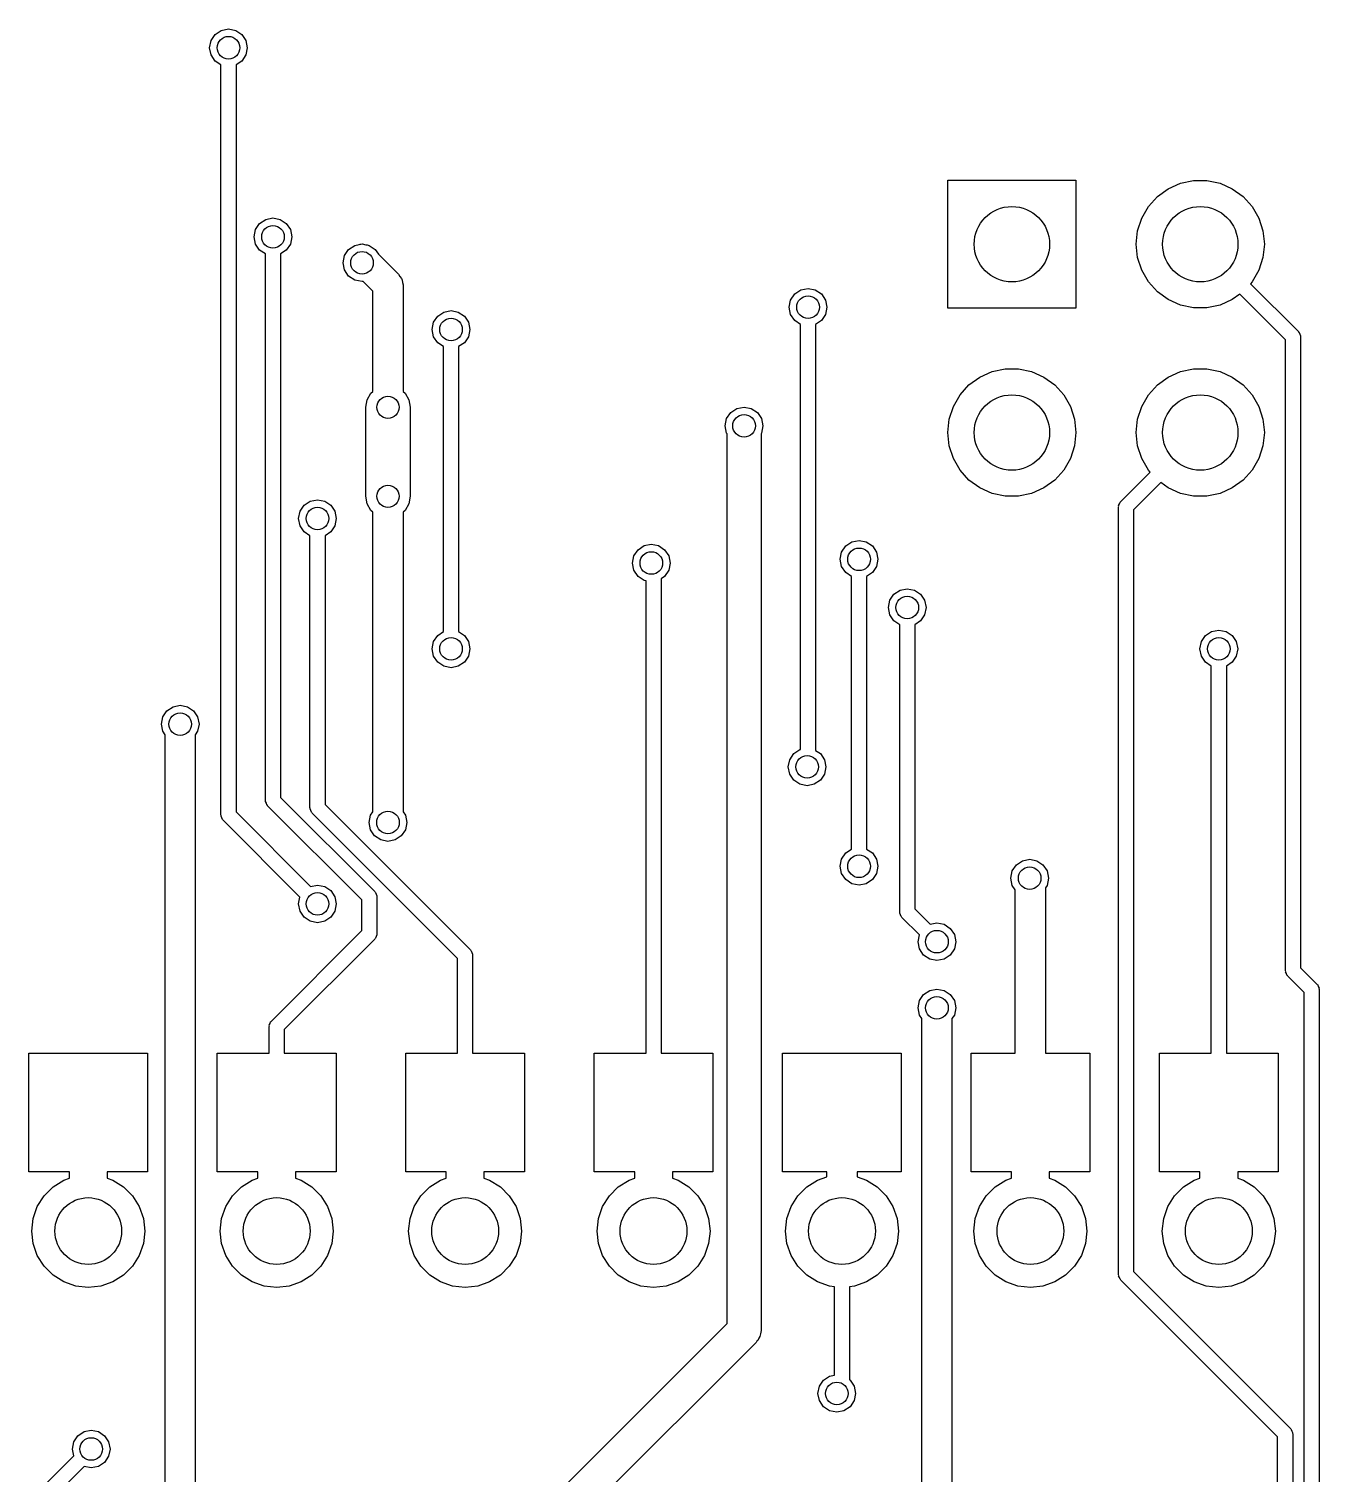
# Model space of a CAD drawing. Extents: x 2.5 to 5.95, y -8.24 to -6.27.
# Drawn here: x 4.601 to 5.286, y -7.033 to -6.266 of the extents above; entities that cross this region are included whole.
import ezdxf

# ---------------------------------------------------------------- set-up
doc = ezdxf.new("R2010")
doc.units = 0
doc.header["$MEASUREMENT"] = 0
doc.layers.add('BLACK', color=7, linetype='CONTINUOUS')

msp = doc.modelspace()

# ---------------------------------------------------------------- linework, layer by layer
at = {"layer": 'BLACK', "linetype": 'CONTINUOUS'}
for p, q in [((4.69741, -6.2762), (4.69817, -6.27238)), ((4.69817, -6.27238), (4.70034, -6.26913)), ((4.70034, -6.26913), (4.70358, -6.26697)), ((4.70358, -6.26697), (4.70741, -6.2662)), ((4.70741, -6.2662), (4.71124, -6.26697)), ((4.71124, -6.26697), (4.71448, -6.26913)), ((4.71448, -6.26913), (4.71665, -6.27238)), ((4.71665, -6.27238), (4.71741, -6.2762)), ((4.69817, -6.28003), (4.69741, -6.2762)), ((4.70034, -6.28328), (4.69817, -6.28003)), ((4.71665, -6.28003), (4.71448, -6.28328)), ((4.71741, -6.2762), (4.71665, -6.28003)), ((4.70341, -6.28533), (4.70034, -6.28328)), ((4.70341, -6.6836), (4.70341, -6.28533)), ((4.71448, -6.28328), (4.71141, -6.28533)), ((4.71141, -6.28533), (4.71141, -6.68195)), ((5.08916, -6.41454), (5.08916, -6.34654)), ((5.08916, -6.34654), (5.15716, -6.34654)), ((5.15716, -6.34654), (5.15716, -6.41454)), ((5.20616, -6.35109), (5.21265, -6.3482)), ((5.21265, -6.3482), (5.2196, -6.34672)), ((5.2196, -6.34672), (5.22671, -6.34672)), ((5.22671, -6.34672), (5.23366, -6.3482)), ((5.23366, -6.3482), (5.24016, -6.35109)), ((5.19565, -6.36055), (5.20041, -6.35527)), ((5.20041, -6.35527), (5.20616, -6.35109)), ((5.24016, -6.35109), (5.24591, -6.35527)), ((5.24591, -6.35527), (5.25066, -6.36055)), ((5.1921, -6.36671), (5.19565, -6.36055)), ((5.25066, -6.36055), (5.25422, -6.36671)), ((4.72103, -6.3766), (4.72179, -6.37277)), ((4.72179, -6.37277), (4.72396, -6.36953)), ((4.72396, -6.36953), (4.7272, -6.36736)), ((4.7272, -6.36736), (4.73103, -6.3666)), ((4.73103, -6.3666), (4.73486, -6.36736)), ((4.73486, -6.36736), (4.7381, -6.36953)), ((4.7381, -6.36953), (4.74027, -6.37277)), ((4.74027, -6.37277), (4.74103, -6.3766)), ((5.1899, -6.37347), (5.1921, -6.36671)), ((5.25422, -6.36671), (5.25641, -6.37347)), ((4.72179, -6.38043), (4.72103, -6.3766)), ((4.72396, -6.38367), (4.72179, -6.38043)), ((4.74027, -6.38043), (4.7381, -6.38367)), ((4.74103, -6.3766), (4.74027, -6.38043)), ((4.77674, -6.38068), (4.77738, -6.38046)), ((4.77738, -6.38046), (4.77769, -6.38049)), ((4.77769, -6.38049), (4.77828, -6.38038)), ((4.77828, -6.38038), (4.78039, -6.3808)), ((5.18916, -6.38054), (5.1899, -6.37347)), ((5.1899, -6.3876), (5.18916, -6.38054)), ((5.25641, -6.37347), (5.25716, -6.38054)), ((5.25716, -6.38054), (5.25641, -6.3876)), ((4.72703, -6.38572), (4.72396, -6.38367)), ((4.72703, -6.67592), (4.72703, -6.38572)), ((4.7381, -6.38367), (4.73503, -6.38572)), ((4.73503, -6.38572), (4.73503, -6.67427)), ((4.76828, -6.39038), (4.76904, -6.38655)), ((4.76904, -6.38655), (4.7712, -6.38331)), ((4.7712, -6.38331), (4.77445, -6.38114)), ((4.77445, -6.38114), (4.77674, -6.38068)), ((4.78039, -6.3808), (4.78092, -6.38086)), ((4.78092, -6.38086), (4.78102, -6.38092)), ((4.78102, -6.38092), (4.7821, -6.38114)), ((4.7821, -6.38114), (4.78535, -6.38331)), ((4.78535, -6.38331), (4.78708, -6.3859)), ((4.78708, -6.3859), (4.79771, -6.39653)), ((5.1921, -6.39436), (5.1899, -6.3876)), ((5.25641, -6.3876), (5.25422, -6.39436)), ((4.76904, -6.3942), (4.76828, -6.39038)), ((4.7712, -6.39745), (4.76904, -6.3942)), ((5.19565, -6.40052), (5.1921, -6.39436)), ((5.25422, -6.39436), (5.25066, -6.40052)), ((4.77445, -6.39962), (4.7712, -6.39745)), ((4.77828, -6.40038), (4.77445, -6.39962)), ((4.77882, -6.40027), (4.77828, -6.40038)), ((4.78406, -6.4055), (4.77882, -6.40027)), ((4.79771, -6.39653), (4.79843, -6.39767)), ((4.79843, -6.39767), (4.79926, -6.39872)), ((4.79926, -6.39872), (4.79936, -6.39916)), ((4.79936, -6.39916), (4.79961, -6.39955)), ((4.79961, -6.39955), (4.79976, -6.40088)), ((4.79976, -6.40088), (4.80006, -6.40219)), ((4.80006, -6.40219), (4.80006, -6.45868)), ((5.20041, -6.4058), (5.19565, -6.40052)), ((5.25066, -6.40052), (5.24978, -6.4015)), ((5.24978, -6.4015), (5.2752, -6.42692)), ((4.78406, -6.45868), (4.78406, -6.4055)), ((5.00499, -6.414), (5.00575, -6.41017)), ((5.00575, -6.41017), (5.00792, -6.40693)), ((5.00792, -6.40693), (5.01116, -6.40476)), ((5.01116, -6.40476), (5.01499, -6.404)), ((5.01499, -6.404), (5.01882, -6.40476)), ((5.01882, -6.40476), (5.02206, -6.40693)), ((5.02206, -6.40693), (5.02423, -6.41017)), ((5.02423, -6.41017), (5.02499, -6.414)), ((5.20616, -6.40998), (5.20041, -6.4058)), ((5.21265, -6.41287), (5.20616, -6.40998)), ((5.24016, -6.40998), (5.23366, -6.41287)), ((5.24409, -6.40712), (5.24016, -6.40998)), ((5.26837, -6.4314), (5.24409, -6.40712)), ((4.81628, -6.42198), (4.81845, -6.41874)), ((4.81845, -6.41874), (4.82169, -6.41657)), ((4.82169, -6.41657), (4.82552, -6.41581)), ((4.82552, -6.41581), (4.82935, -6.41657)), ((4.82935, -6.41657), (4.83259, -6.41874)), ((4.83259, -6.41874), (4.83476, -6.42198)), ((5.00575, -6.41783), (5.00499, -6.414)), ((5.00792, -6.42107), (5.00575, -6.41783)), ((5.02423, -6.41783), (5.02206, -6.42107)), ((5.02499, -6.414), (5.02423, -6.41783)), ((5.15716, -6.41454), (5.08916, -6.41454)), ((5.2196, -6.41435), (5.21265, -6.41287)), ((5.22671, -6.41435), (5.2196, -6.41435)), ((5.23366, -6.41287), (5.22671, -6.41435)), ((4.81552, -6.42581), (4.81628, -6.42198)), ((4.81628, -6.42964), (4.81552, -6.42581)), ((4.83476, -6.42198), (4.83552, -6.42581)), ((4.83552, -6.42581), (4.83476, -6.42964)), ((5.01099, -6.42312), (5.00792, -6.42107)), ((5.01099, -6.64879), (5.01099, -6.42312)), ((5.02206, -6.42107), (5.01899, -6.42312)), ((5.01899, -6.42312), (5.01899, -6.6493)), ((4.81845, -6.43288), (4.81628, -6.42964)), ((4.82152, -6.43493), (4.81845, -6.43288)), ((4.83259, -6.43288), (4.82952, -6.43493)), ((4.83476, -6.42964), (4.83259, -6.43288)), ((5.26837, -6.76636), (5.26837, -6.4314)), ((5.2752, -6.42692), (5.27534, -6.42721)), ((5.27534, -6.42721), (5.27561, -6.4274)), ((5.27561, -6.4274), (5.2759, -6.42829)), ((5.2759, -6.42829), (5.27632, -6.42912)), ((5.27632, -6.42912), (5.27627, -6.42944)), ((5.27627, -6.42944), (5.27637, -6.42975)), ((5.27637, -6.42975), (5.27637, -6.76471)), ((4.82152, -6.58627), (4.82152, -6.43493)), ((4.82952, -6.43493), (4.82952, -6.58627)), ((5.10616, -6.45109), (5.11265, -6.4482)), ((5.11265, -6.4482), (5.1196, -6.44672)), ((5.1196, -6.44672), (5.12671, -6.44672)), ((5.12671, -6.44672), (5.13366, -6.4482)), ((5.13366, -6.4482), (5.14016, -6.45109)), ((5.20616, -6.45109), (5.21265, -6.4482)), ((5.21265, -6.4482), (5.2196, -6.44672)), ((5.2196, -6.44672), (5.22671, -6.44672)), ((5.22671, -6.44672), (5.23366, -6.4482)), ((5.23366, -6.4482), (5.24016, -6.45109)), ((5.09565, -6.46055), (5.10041, -6.45527)), ((5.10041, -6.45527), (5.10616, -6.45109)), ((5.14016, -6.45109), (5.14591, -6.45527)), ((5.14591, -6.45527), (5.15066, -6.46055)), ((5.19565, -6.46055), (5.20041, -6.45527)), ((5.20041, -6.45527), (5.20616, -6.45109)), ((5.24016, -6.45109), (5.24591, -6.45527)), ((5.24591, -6.45527), (5.25066, -6.46055)), ((4.78024, -6.46715), (4.78096, -6.46311)), ((4.78096, -6.46311), (4.78301, -6.45956)), ((4.78301, -6.45956), (4.78406, -6.45868)), ((4.80006, -6.45868), (4.8011, -6.45956)), ((4.8011, -6.45956), (4.80315, -6.46311)), ((4.80315, -6.46311), (4.80387, -6.46715)), ((5.0921, -6.46671), (5.09565, -6.46055)), ((5.15066, -6.46055), (5.15422, -6.46671)), ((5.1921, -6.46671), (5.19565, -6.46055)), ((5.25066, -6.46055), (5.25422, -6.46671)), ((4.78024, -6.51439), (4.78024, -6.46715)), ((4.80387, -6.46715), (4.80387, -6.51439)), ((4.97179, -6.47317), (4.97396, -6.46992)), ((4.97396, -6.46992), (4.9772, -6.46775)), ((4.9772, -6.46775), (4.98103, -6.46699)), ((4.98103, -6.46699), (4.98486, -6.46775)), ((4.98486, -6.46775), (4.9881, -6.46992)), ((4.9881, -6.46992), (4.99027, -6.47317)), ((5.0899, -6.47347), (5.0921, -6.46671)), ((5.15422, -6.46671), (5.15641, -6.47347)), ((5.1899, -6.47347), (5.1921, -6.46671)), ((5.25422, -6.46671), (5.25641, -6.47347)), ((4.97103, -6.47699), (4.97179, -6.47317)), ((4.97179, -6.48082), (4.97103, -6.47699)), ((4.99027, -6.47317), (4.99103, -6.47699)), ((4.99103, -6.47699), (4.99027, -6.48082)), ((5.08916, -6.48054), (5.0899, -6.47347)), ((5.15641, -6.47347), (5.15716, -6.48054)), ((5.18916, -6.48054), (5.1899, -6.47347)), ((5.25641, -6.47347), (5.25716, -6.48054)), ((4.97203, -6.48118), (4.97179, -6.48082)), ((4.97203, -6.95358), (4.97203, -6.48118)), ((4.99027, -6.48082), (4.99003, -6.48118)), ((4.99003, -6.48118), (4.99003, -6.95731)), ((5.0899, -6.4876), (5.08916, -6.48054)), ((5.0921, -6.49436), (5.0899, -6.4876)), ((5.15641, -6.4876), (5.15422, -6.49436)), ((5.15716, -6.48054), (5.15641, -6.4876)), ((5.1899, -6.4876), (5.18916, -6.48054)), ((5.1921, -6.49436), (5.1899, -6.4876)), ((5.25641, -6.4876), (5.25422, -6.49436)), ((5.25716, -6.48054), (5.25641, -6.4876)), ((5.09565, -6.50052), (5.0921, -6.49436)), ((5.15422, -6.49436), (5.15066, -6.50052)), ((5.19565, -6.50052), (5.1921, -6.49436)), ((5.25422, -6.49436), (5.25066, -6.50052)), ((5.10041, -6.5058), (5.09565, -6.50052)), ((5.15066, -6.50052), (5.14591, -6.5058)), ((5.18096, -6.51708), (5.19653, -6.5015)), ((5.19653, -6.5015), (5.19565, -6.50052)), ((5.25066, -6.50052), (5.24591, -6.5058)), ((5.10616, -6.50998), (5.10041, -6.5058)), ((5.11265, -6.51287), (5.10616, -6.50998)), ((5.14016, -6.50998), (5.13366, -6.51287)), ((5.14591, -6.5058), (5.14016, -6.50998)), ((5.20223, -6.50712), (5.18779, -6.52156)), ((5.20616, -6.50998), (5.20223, -6.50712)), ((5.21265, -6.51287), (5.20616, -6.50998)), ((5.24016, -6.50998), (5.23366, -6.51287)), ((5.24591, -6.5058), (5.24016, -6.50998)), ((4.74758, -6.51913), (4.75083, -6.51697)), ((4.75083, -6.51697), (4.75465, -6.5162)), ((4.75465, -6.5162), (4.75848, -6.51697)), ((4.75848, -6.51697), (4.76172, -6.51913)), ((4.78096, -6.51843), (4.78024, -6.51439)), ((4.78301, -6.52199), (4.78096, -6.51843)), ((4.80315, -6.51843), (4.8011, -6.52199)), ((4.80387, -6.51439), (4.80315, -6.51843)), ((5.1196, -6.51435), (5.11265, -6.51287)), ((5.12671, -6.51435), (5.1196, -6.51435)), ((5.13366, -6.51287), (5.12671, -6.51435)), ((5.17984, -6.51928), (5.18026, -6.51845)), ((5.18026, -6.51845), (5.18055, -6.51755)), ((5.18055, -6.51755), (5.18081, -6.51736)), ((5.18081, -6.51736), (5.18096, -6.51708)), ((5.2196, -6.51435), (5.21265, -6.51287)), ((5.22671, -6.51435), (5.2196, -6.51435)), ((5.23366, -6.51287), (5.22671, -6.51435)), ((4.74465, -6.5262), (4.74541, -6.52238)), ((4.74541, -6.53003), (4.74465, -6.5262)), ((4.74541, -6.52238), (4.74758, -6.51913)), ((4.76172, -6.51913), (4.76389, -6.52238)), ((4.76389, -6.52238), (4.76465, -6.5262)), ((4.76465, -6.5262), (4.76389, -6.53003)), ((4.78406, -6.52286), (4.78301, -6.52199)), ((4.78406, -6.68194), (4.78406, -6.52286)), ((4.8011, -6.52199), (4.80006, -6.52286)), ((4.80006, -6.52286), (4.80006, -6.68194)), ((5.17979, -6.51991), (5.17989, -6.5196)), ((5.17979, -6.92778), (5.17979, -6.51991)), ((5.17989, -6.5196), (5.17984, -6.51928)), ((5.18779, -6.52156), (5.18779, -6.92612)), ((4.74758, -6.53328), (4.74541, -6.53003)), ((4.75065, -6.53533), (4.74758, -6.53328)), ((4.76172, -6.53328), (4.75865, -6.53533)), ((4.76389, -6.53003), (4.76172, -6.53328)), ((4.75065, -6.67975), (4.75065, -6.53533)), ((4.75865, -6.53533), (4.75865, -6.67809)), ((4.92475, -6.54276), (4.92799, -6.54059)), ((4.92799, -6.54059), (4.93182, -6.53983)), ((4.93182, -6.53983), (4.93565, -6.54059)), ((4.93565, -6.54059), (4.93889, -6.54276)), ((5.03282, -6.54403), (5.03498, -6.54079)), ((5.03498, -6.54079), (5.03823, -6.53862)), ((5.03823, -6.53862), (5.04206, -6.53786)), ((5.04206, -6.53786), (5.04588, -6.53862)), ((5.04588, -6.53862), (5.04913, -6.54079)), ((5.04913, -6.54079), (5.05129, -6.54403)), ((4.92182, -6.54983), (4.92258, -6.546)), ((4.92258, -6.546), (4.92475, -6.54276)), ((4.93889, -6.54276), (4.94106, -6.546)), ((4.94106, -6.546), (4.94182, -6.54983)), ((5.03206, -6.54786), (5.03282, -6.54403)), ((5.03282, -6.55169), (5.03206, -6.54786)), ((5.05129, -6.54403), (5.05206, -6.54786)), ((5.05206, -6.54786), (5.05129, -6.55169)), ((4.92258, -6.55365), (4.92182, -6.54983)), ((4.92475, -6.5569), (4.92258, -6.55365)), ((4.92799, -6.55907), (4.92475, -6.5569)), ((4.93889, -6.5569), (4.937, -6.55816)), ((4.94106, -6.55365), (4.93889, -6.5569)), ((4.94182, -6.54983), (4.94106, -6.55365)), ((5.03498, -6.55493), (5.03282, -6.55169)), ((5.03806, -6.55698), (5.03498, -6.55493)), ((5.04913, -6.55493), (5.04606, -6.55698)), ((5.05129, -6.55169), (5.04913, -6.55493)), ((4.929, -6.55927), (4.92799, -6.55907)), ((4.929, -6.81006), (4.929, -6.55927)), ((4.937, -6.55816), (4.937, -6.81006)), ((5.03806, -6.70174), (5.03806, -6.55698)), ((5.04606, -6.55698), (5.04606, -6.70174)), ((5.06057, -6.56638), (5.06382, -6.56421)), ((5.06382, -6.56421), (5.06765, -6.56345)), ((5.06765, -6.56345), (5.07147, -6.56421)), ((5.07147, -6.56421), (5.07472, -6.56638)), ((5.05765, -6.57345), (5.05841, -6.56962)), ((5.05841, -6.56962), (5.06057, -6.56638)), ((5.07472, -6.56638), (5.07688, -6.56962)), ((5.07688, -6.56962), (5.07765, -6.57345)), ((5.05841, -6.57728), (5.05765, -6.57345)), ((5.06057, -6.58052), (5.05841, -6.57728)), ((5.07688, -6.57728), (5.07472, -6.58052)), ((5.07765, -6.57345), (5.07688, -6.57728)), ((4.81845, -6.58833), (4.82152, -6.58627)), ((4.82952, -6.58627), (4.83259, -6.58833)), ((5.06365, -6.58257), (5.06057, -6.58052)), ((5.06365, -6.73516), (5.06365, -6.58257)), ((5.07472, -6.58052), (5.07165, -6.58257)), ((5.07165, -6.58257), (5.07165, -6.7335)), ((5.22593, -6.58833), (5.22917, -6.58616)), ((5.22917, -6.58616), (5.233, -6.5854)), ((5.233, -6.5854), (5.23683, -6.58616)), ((5.23683, -6.58616), (5.24007, -6.58833)), ((4.81552, -6.5954), (4.81628, -6.59157)), ((4.81628, -6.59157), (4.81845, -6.58833)), ((4.83259, -6.58833), (4.83476, -6.59157)), ((4.83476, -6.59157), (4.83552, -6.5954)), ((5.223, -6.5954), (5.22376, -6.59157)), ((5.22376, -6.59157), (5.22593, -6.58833)), ((5.24007, -6.58833), (5.24224, -6.59157)), ((5.24224, -6.59157), (5.243, -6.5954)), ((4.81628, -6.59922), (4.81552, -6.5954)), ((4.81845, -6.60247), (4.81628, -6.59922)), ((4.82169, -6.60464), (4.81845, -6.60247)), ((4.83259, -6.60247), (4.82935, -6.60464)), ((4.83476, -6.59922), (4.83259, -6.60247)), ((4.83552, -6.5954), (4.83476, -6.59922)), ((5.22376, -6.59922), (5.223, -6.5954)), ((5.22593, -6.60247), (5.22376, -6.59922)), ((5.229, -6.60452), (5.22593, -6.60247)), ((5.24007, -6.60247), (5.237, -6.60452)), ((5.24224, -6.59922), (5.24007, -6.60247)), ((5.243, -6.5954), (5.24224, -6.59922)), ((4.82552, -6.6054), (4.82169, -6.60464)), ((4.82935, -6.60464), (4.82552, -6.6054)), ((5.229, -6.81006), (5.229, -6.60452)), ((5.237, -6.60452), (5.237, -6.81006)), ((4.67799, -6.62614), (4.68182, -6.62538)), ((4.68182, -6.62538), (4.68565, -6.62614)), ((4.67182, -6.63538), (4.67258, -6.63155)), ((4.67258, -6.63155), (4.67475, -6.62831)), ((4.67475, -6.62831), (4.67799, -6.62614)), ((4.68565, -6.62614), (4.68889, -6.62831)), ((4.68889, -6.62831), (4.69106, -6.63155)), ((4.69106, -6.63155), (4.69182, -6.63538)), ((4.67258, -6.6392), (4.67182, -6.63538)), ((4.67382, -6.64106), (4.67258, -6.6392)), ((4.67382, -7.19156), (4.67382, -6.64106)), ((4.69106, -6.6392), (4.68982, -6.64106)), ((4.68982, -6.64106), (4.68982, -7.18825)), ((4.69182, -6.63538), (4.69106, -6.6392)), ((5.00742, -6.65102), (5.01067, -6.64886)), ((5.01067, -6.64886), (5.01099, -6.64879)), ((5.0045, -6.65809), (5.00526, -6.65427)), ((5.00526, -6.65427), (5.00742, -6.65102)), ((5.01899, -6.6493), (5.02157, -6.65102)), ((5.02157, -6.65102), (5.02373, -6.65427)), ((5.02373, -6.65427), (5.0245, -6.65809)), ((5.00526, -6.66192), (5.0045, -6.65809)), ((5.00742, -6.66517), (5.00526, -6.66192)), ((5.02373, -6.66192), (5.02157, -6.66517)), ((5.0245, -6.65809), (5.02373, -6.66192)), ((5.01067, -6.66733), (5.00742, -6.66517)), ((5.0145, -6.66809), (5.01067, -6.66733)), ((5.01832, -6.66733), (5.0145, -6.66809)), ((5.02157, -6.66517), (5.01832, -6.66733)), ((4.72713, -6.67623), (4.72703, -6.67592)), ((4.72708, -6.67655), (4.72713, -6.67623)), ((4.72751, -6.67739), (4.72708, -6.67655)), ((4.7278, -6.67828), (4.72751, -6.67739)), ((4.72806, -6.67847), (4.7278, -6.67828)), ((4.7282, -6.67875), (4.72806, -6.67847)), ((4.77821, -6.72876), (4.7282, -6.67875)), ((4.73503, -6.67427), (4.78504, -6.72428)), ((4.75865, -6.67809), (4.83583, -6.75527)), ((4.70351, -6.68391), (4.70341, -6.6836)), ((4.70346, -6.68423), (4.70351, -6.68391)), ((4.70388, -6.68506), (4.70346, -6.68423)), ((4.70417, -6.68595), (4.70388, -6.68506)), ((4.70443, -6.68614), (4.70417, -6.68595)), ((4.70458, -6.68643), (4.70443, -6.68614)), ((4.74537, -6.72722), (4.70458, -6.68643)), ((4.71141, -6.68195), (4.75103, -6.72157)), ((4.75075, -6.68005), (4.75065, -6.67975)), ((4.7507, -6.68037), (4.75075, -6.68005)), ((4.75113, -6.68121), (4.7507, -6.68037)), ((4.75142, -6.6821), (4.75113, -6.68121)), ((4.75168, -6.68229), (4.75142, -6.6821)), ((4.75183, -6.68258), (4.75168, -6.68229)), ((4.829, -6.75975), (4.75183, -6.68258)), ((4.78206, -6.68762), (4.78282, -6.6838)), ((4.78282, -6.6838), (4.78406, -6.68194)), ((4.80006, -6.68194), (4.80129, -6.6838)), ((4.80129, -6.6838), (4.80206, -6.68762)), ((4.78282, -6.69145), (4.78206, -6.68762)), ((4.78498, -6.69469), (4.78282, -6.69145)), ((4.78823, -6.69686), (4.78498, -6.69469)), ((4.79913, -6.69469), (4.79588, -6.69686)), ((4.80129, -6.69145), (4.79913, -6.69469)), ((4.80206, -6.68762), (4.80129, -6.69145)), ((4.79206, -6.69762), (4.78823, -6.69686)), ((4.79588, -6.69686), (4.79206, -6.69762)), ((5.03498, -6.7038), (5.03806, -6.70174)), ((5.04606, -6.70174), (5.04913, -6.7038)), ((5.03206, -6.71087), (5.03282, -6.70704)), ((5.03282, -6.70704), (5.03498, -6.7038)), ((5.04913, -6.7038), (5.05129, -6.70704)), ((5.05129, -6.70704), (5.05206, -6.71087)), ((5.12337, -6.71332), (5.12554, -6.71008)), ((5.12554, -6.71008), (5.12878, -6.70791)), ((5.12878, -6.70791), (5.13261, -6.70715)), ((5.13261, -6.70715), (5.13643, -6.70791)), ((5.13643, -6.70791), (5.13968, -6.71008)), ((5.13968, -6.71008), (5.14185, -6.71332)), ((5.03282, -6.71469), (5.03206, -6.71087)), ((5.03498, -6.71794), (5.03282, -6.71469)), ((5.03823, -6.7201), (5.03498, -6.71794)), ((5.04913, -6.71794), (5.04588, -6.7201)), ((5.05129, -6.71469), (5.04913, -6.71794)), ((5.05206, -6.71087), (5.05129, -6.71469)), ((5.12261, -6.71715), (5.12337, -6.71332)), ((5.12337, -6.72098), (5.12261, -6.71715)), ((5.14185, -6.71332), (5.14261, -6.71715)), ((5.14261, -6.71715), (5.14185, -6.72098)), ((4.75103, -6.72157), (4.75465, -6.72085)), ((4.75465, -6.72085), (4.75848, -6.72161)), ((4.75848, -6.72161), (4.76172, -6.72378)), ((4.76172, -6.72378), (4.76389, -6.72702)), ((4.78504, -6.72428), (4.78519, -6.72457)), ((4.78519, -6.72457), (4.78545, -6.72475)), ((4.78545, -6.72475), (4.78574, -6.72565)), ((4.78574, -6.72565), (4.78616, -6.72648)), ((5.04206, -6.72087), (5.03823, -6.7201)), ((5.04588, -6.7201), (5.04206, -6.72087)), ((5.125, -6.72342), (5.12337, -6.72098)), ((5.125, -6.81006), (5.125, -6.72342)), ((5.14185, -6.72098), (5.141, -6.72224)), ((5.141, -6.72224), (5.141, -6.81006)), ((4.74465, -6.73085), (4.74537, -6.72722)), ((4.74541, -6.73467), (4.74465, -6.73085)), ((4.76389, -6.72702), (4.76465, -6.73085)), ((4.76465, -6.73085), (4.76389, -6.73467)), ((4.77821, -6.74502), (4.77821, -6.72876)), ((4.78616, -6.72648), (4.78611, -6.7268)), ((4.78611, -6.7268), (4.78621, -6.72711)), ((4.78621, -6.72711), (4.78621, -6.74668)), ((4.74758, -6.73792), (4.74541, -6.73467)), ((4.75083, -6.74009), (4.74758, -6.73792)), ((4.75465, -6.74085), (4.75083, -6.74009)), ((4.75848, -6.74009), (4.75465, -6.74085)), ((4.76172, -6.73792), (4.75848, -6.74009)), ((4.76389, -6.73467), (4.76172, -6.73792)), ((5.06375, -6.73547), (5.06365, -6.73516)), ((5.06369, -6.73579), (5.06375, -6.73547)), ((5.06412, -6.73662), (5.06369, -6.73579)), ((5.06441, -6.73751), (5.06412, -6.73662)), ((5.06467, -6.7377), (5.06441, -6.73751)), ((5.06482, -6.73799), (5.06467, -6.7377)), ((5.07411, -6.74729), (5.06482, -6.73799)), ((5.07165, -6.7335), (5.07977, -6.74163)), ((5.07977, -6.74163), (5.08339, -6.74091)), ((5.08339, -6.74091), (5.08722, -6.74167)), ((4.73017, -6.79306), (4.77821, -6.74502)), ((4.78574, -6.74814), (4.78545, -6.74903)), ((4.78616, -6.7473), (4.78574, -6.74814)), ((4.78621, -6.74668), (4.78611, -6.74698)), ((4.78611, -6.74698), (4.78616, -6.7473)), ((5.07339, -6.75091), (5.07411, -6.74729)), ((5.08722, -6.74167), (5.09046, -6.74384)), ((5.09046, -6.74384), (5.09263, -6.74708)), ((5.09263, -6.74708), (5.09339, -6.75091)), ((4.78504, -6.74951), (4.737, -6.79755)), ((4.78519, -6.74922), (4.78504, -6.74951)), ((4.78545, -6.74903), (4.78519, -6.74922)), ((4.83583, -6.75527), (4.83597, -6.75555)), ((4.83597, -6.75555), (4.83624, -6.75574)), ((4.83624, -6.75574), (4.83653, -6.75663)), ((5.07415, -6.75474), (5.07339, -6.75091)), ((5.07632, -6.75798), (5.07415, -6.75474)), ((5.09263, -6.75474), (5.09046, -6.75798)), ((5.09339, -6.75091), (5.09263, -6.75474)), ((4.829, -6.81006), (4.829, -6.75975)), ((4.83653, -6.75663), (4.83695, -6.75747)), ((4.83695, -6.75747), (4.8369, -6.75779)), ((4.8369, -6.75779), (4.837, -6.75809)), ((4.837, -6.75809), (4.837, -6.81006)), ((5.07957, -6.76015), (5.07632, -6.75798)), ((5.08339, -6.76091), (5.07957, -6.76015)), ((5.08722, -6.76015), (5.08339, -6.76091)), ((5.09046, -6.75798), (5.08722, -6.76015)), ((5.26847, -6.76667), (5.26837, -6.76636)), ((5.26842, -6.76699), (5.26847, -6.76667)), ((5.26884, -6.76782), (5.26842, -6.76699)), ((5.26913, -6.76871), (5.26884, -6.76782)), ((5.2694, -6.7689), (5.26913, -6.76871)), ((5.26954, -6.76919), (5.2694, -6.7689)), ((5.27821, -6.77786), (5.26954, -6.76919)), ((5.27637, -6.76471), (5.28504, -6.77338)), ((5.07415, -6.78222), (5.07632, -6.77898)), ((5.07632, -6.77898), (5.07957, -6.77681)), ((5.07957, -6.77681), (5.08339, -6.77605)), ((5.08339, -6.77605), (5.08722, -6.77681)), ((5.08722, -6.77681), (5.09046, -6.77898)), ((5.09046, -6.77898), (5.09263, -6.78222)), ((5.27821, -7.43172), (5.27821, -6.77786)), ((5.28504, -6.77338), (5.28519, -6.77366)), ((5.28519, -6.77366), (5.28545, -6.77385)), ((5.28545, -6.77385), (5.28574, -6.77474)), ((5.28574, -6.77474), (5.28616, -6.77558)), ((5.28616, -6.77558), (5.28611, -6.7759)), ((5.28611, -6.7759), (5.28621, -6.7762)), ((5.28621, -6.7762), (5.28621, -7.43006)), ((5.07339, -6.78605), (5.07415, -6.78222)), ((5.07415, -6.78987), (5.07339, -6.78605)), ((5.09263, -6.78222), (5.09339, -6.78605)), ((5.09339, -6.78605), (5.09263, -6.78987)), ((4.72905, -6.79526), (4.72947, -6.79443)), ((4.72947, -6.79443), (4.72976, -6.79354)), ((4.72976, -6.79354), (4.73003, -6.79335)), ((4.73003, -6.79335), (4.73017, -6.79306)), ((5.07539, -6.79173), (5.07415, -6.78987)), ((5.07539, -7.05399), (5.07539, -6.79173)), ((5.09263, -6.78987), (5.09139, -6.79173)), ((5.09139, -6.79173), (5.09139, -7.05399)), ((4.729, -6.79589), (4.7291, -6.79558)), ((4.729, -6.81006), (4.729, -6.79589)), ((4.7291, -6.79558), (4.72905, -6.79526)), ((4.737, -6.79755), (4.737, -6.81006)), ((4.6015, -6.87305), (4.6015, -6.81006)), ((4.6015, -6.81006), (4.6645, -6.81006)), ((4.6645, -6.81006), (4.6645, -6.87305)), ((4.7015, -6.87305), (4.7015, -6.81006)), ((4.7015, -6.81006), (4.729, -6.81006)), ((4.737, -6.81006), (4.7645, -6.81006)), ((4.7645, -6.81006), (4.7645, -6.87305)), ((4.8015, -6.87305), (4.8015, -6.81006)), ((4.8015, -6.81006), (4.829, -6.81006)), ((4.837, -6.81006), (4.8645, -6.81006)), ((4.8645, -6.81006), (4.8645, -6.87305)), ((4.9015, -6.87305), (4.9015, -6.81006)), ((4.9015, -6.81006), (4.929, -6.81006)), ((4.937, -6.81006), (4.9645, -6.81006)), ((4.9645, -6.81006), (4.9645, -6.87305)), ((5.0015, -6.87305), (5.0015, -6.81006)), ((5.0015, -6.81006), (5.0645, -6.81006)), ((5.0645, -6.81006), (5.0645, -6.87305)), ((5.1015, -6.87305), (5.1015, -6.81006)), ((5.1015, -6.81006), (5.125, -6.81006)), ((5.141, -6.81006), (5.1645, -6.81006)), ((5.1645, -6.81006), (5.1645, -6.87305)), ((5.2015, -6.87305), (5.2015, -6.81006)), ((5.2015, -6.81006), (5.229, -6.81006)), ((5.237, -6.81006), (5.2645, -6.81006)), ((5.2645, -6.81006), (5.2645, -6.87305)), ((4.623, -6.87305), (4.6015, -6.87305)), ((4.6143, -6.8811), (4.61998, -6.87752)), ((4.61998, -6.87752), (4.623, -6.87647)), ((4.623, -6.87647), (4.623, -6.87305)), ((4.6645, -6.87305), (4.643, -6.87305)), ((4.643, -6.87305), (4.643, -6.87647)), ((4.643, -6.87647), (4.64602, -6.87752)), ((4.64602, -6.87752), (4.6517, -6.8811)), ((4.723, -6.87305), (4.7015, -6.87305)), ((4.7143, -6.8811), (4.71998, -6.87752)), ((4.71998, -6.87752), (4.723, -6.87647)), ((4.723, -6.87647), (4.723, -6.87305)), ((4.7645, -6.87305), (4.743, -6.87305)), ((4.743, -6.87305), (4.743, -6.87647)), ((4.743, -6.87647), (4.74602, -6.87752)), ((4.74602, -6.87752), (4.7517, -6.8811)), ((4.823, -6.87305), (4.8015, -6.87305)), ((4.8143, -6.8811), (4.81998, -6.87752)), ((4.81998, -6.87752), (4.823, -6.87647)), ((4.823, -6.87647), (4.823, -6.87305)), ((4.8645, -6.87305), (4.843, -6.87305)), ((4.843, -6.87305), (4.843, -6.87647)), ((4.843, -6.87647), (4.84602, -6.87752)), ((4.84602, -6.87752), (4.8517, -6.8811)), ((4.923, -6.87305), (4.9015, -6.87305)), ((4.9143, -6.8811), (4.91998, -6.87752)), ((4.91998, -6.87752), (4.923, -6.87647)), ((4.923, -6.87647), (4.923, -6.87305)), ((4.9645, -6.87305), (4.943, -6.87305)), ((4.943, -6.87305), (4.943, -6.87647)), ((4.943, -6.87647), (4.94602, -6.87752)), ((4.94602, -6.87752), (4.9517, -6.8811)), ((5.025, -6.87305), (5.0015, -6.87305)), ((5.0143, -6.8811), (5.01998, -6.87752)), ((5.01998, -6.87752), (5.025, -6.87577)), ((5.025, -6.87577), (5.025, -6.87305)), ((5.0645, -6.87305), (5.041, -6.87305)), ((5.041, -6.87305), (5.041, -6.87577)), ((5.041, -6.87577), (5.04602, -6.87752)), ((5.04602, -6.87752), (5.0517, -6.8811)), ((5.123, -6.87305), (5.1015, -6.87305)), ((5.1143, -6.8811), (5.11998, -6.87752)), ((5.11998, -6.87752), (5.123, -6.87647)), ((5.123, -6.87647), (5.123, -6.87305)), ((5.1645, -6.87305), (5.143, -6.87305)), ((5.143, -6.87305), (5.143, -6.87647)), ((5.143, -6.87647), (5.14602, -6.87752)), ((5.14602, -6.87752), (5.1517, -6.8811)), ((5.223, -6.87305), (5.2015, -6.87305)), ((5.2143, -6.8811), (5.21998, -6.87752)), ((5.21998, -6.87752), (5.223, -6.87647)), ((5.223, -6.87647), (5.223, -6.87305)), ((5.2645, -6.87305), (5.243, -6.87305)), ((5.243, -6.87305), (5.243, -6.87647)), ((5.243, -6.87647), (5.24602, -6.87752)), ((5.24602, -6.87752), (5.2517, -6.8811)), ((4.60597, -6.89153), (4.60955, -6.88585)), ((4.60955, -6.88585), (4.6143, -6.8811)), ((4.6517, -6.8811), (4.65645, -6.88585)), ((4.65645, -6.88585), (4.66003, -6.89153)), ((4.70597, -6.89153), (4.70955, -6.88585)), ((4.70955, -6.88585), (4.7143, -6.8811)), ((4.7517, -6.8811), (4.75645, -6.88585)), ((4.75645, -6.88585), (4.76003, -6.89153)), ((4.80597, -6.89153), (4.80955, -6.88585)), ((4.80955, -6.88585), (4.8143, -6.8811)), ((4.8517, -6.8811), (4.85645, -6.88585)), ((4.85645, -6.88585), (4.86003, -6.89153)), ((4.90597, -6.89153), (4.90955, -6.88585)), ((4.90955, -6.88585), (4.9143, -6.8811)), ((4.9517, -6.8811), (4.95645, -6.88585)), ((4.95645, -6.88585), (4.96003, -6.89153)), ((5.00597, -6.89153), (5.00955, -6.88585)), ((5.00955, -6.88585), (5.0143, -6.8811)), ((5.0517, -6.8811), (5.05645, -6.88585)), ((5.05645, -6.88585), (5.06003, -6.89153)), ((5.10597, -6.89153), (5.10955, -6.88585)), ((5.10955, -6.88585), (5.1143, -6.8811)), ((5.1517, -6.8811), (5.15645, -6.88585)), ((5.15645, -6.88585), (5.16003, -6.89153)), ((5.20597, -6.89153), (5.20955, -6.88585)), ((5.20955, -6.88585), (5.2143, -6.8811)), ((5.2517, -6.8811), (5.25645, -6.88585)), ((5.25645, -6.88585), (5.26003, -6.89153)), ((4.60375, -6.89788), (4.60597, -6.89153)), ((4.66003, -6.89153), (4.66225, -6.89788)), ((4.70375, -6.89788), (4.70597, -6.89153)), ((4.76003, -6.89153), (4.76225, -6.89788)), ((4.80375, -6.89788), (4.80597, -6.89153)), ((4.86003, -6.89153), (4.86225, -6.89788)), ((4.90375, -6.89788), (4.90597, -6.89153)), ((4.96003, -6.89153), (4.96225, -6.89788)), ((5.00375, -6.89788), (5.00597, -6.89153)), ((5.06003, -6.89153), (5.06225, -6.89788)), ((5.10375, -6.89788), (5.10597, -6.89153)), ((5.16003, -6.89153), (5.16225, -6.89788)), ((5.20375, -6.89788), (5.20597, -6.89153)), ((5.26003, -6.89153), (5.26225, -6.89788)), ((4.603, -6.90455), (4.60375, -6.89788)), ((4.66225, -6.89788), (4.663, -6.90455)), ((4.703, -6.90455), (4.70375, -6.89788)), ((4.76225, -6.89788), (4.763, -6.90455)), ((4.803, -6.90455), (4.80375, -6.89788)), ((4.86225, -6.89788), (4.863, -6.90455)), ((4.903, -6.90455), (4.90375, -6.89788)), ((4.96225, -6.89788), (4.963, -6.90455)), ((5.003, -6.90455), (5.00375, -6.89788)), ((5.06225, -6.89788), (5.063, -6.90455)), ((5.103, -6.90455), (5.10375, -6.89788)), ((5.16225, -6.89788), (5.163, -6.90455)), ((5.203, -6.90455), (5.20375, -6.89788)), ((5.26225, -6.89788), (5.263, -6.90455)), ((4.60375, -6.91123), (4.603, -6.90455)), ((4.663, -6.90455), (4.66225, -6.91123)), ((4.70375, -6.91123), (4.703, -6.90455)), ((4.763, -6.90455), (4.76225, -6.91123)), ((4.80375, -6.91123), (4.803, -6.90455)), ((4.863, -6.90455), (4.86225, -6.91123)), ((4.90375, -6.91123), (4.903, -6.90455)), ((4.963, -6.90455), (4.96225, -6.91123)), ((5.00375, -6.91123), (5.003, -6.90455)), ((5.063, -6.90455), (5.06225, -6.91123)), ((5.10375, -6.91123), (5.103, -6.90455)), ((5.163, -6.90455), (5.16225, -6.91123)), ((5.20375, -6.91123), (5.203, -6.90455)), ((5.263, -6.90455), (5.26225, -6.91123)), ((4.60597, -6.91757), (4.60375, -6.91123)), ((4.66225, -6.91123), (4.66003, -6.91757)), ((4.70597, -6.91757), (4.70375, -6.91123)), ((4.76225, -6.91123), (4.76003, -6.91757)), ((4.80597, -6.91757), (4.80375, -6.91123)), ((4.86225, -6.91123), (4.86003, -6.91757)), ((4.90597, -6.91757), (4.90375, -6.91123)), ((4.96225, -6.91123), (4.96003, -6.91757)), ((5.00597, -6.91757), (5.00375, -6.91123)), ((5.06225, -6.91123), (5.06003, -6.91757)), ((5.10597, -6.91757), (5.10375, -6.91123)), ((5.16225, -6.91123), (5.16003, -6.91757)), ((5.20597, -6.91757), (5.20375, -6.91123)), ((5.26225, -6.91123), (5.26003, -6.91757)), ((4.60955, -6.92326), (4.60597, -6.91757)), ((4.6143, -6.92801), (4.60955, -6.92326)), ((4.65645, -6.92326), (4.6517, -6.92801)), ((4.66003, -6.91757), (4.65645, -6.92326)), ((4.70955, -6.92326), (4.70597, -6.91757)), ((4.7143, -6.92801), (4.70955, -6.92326)), ((4.75645, -6.92326), (4.7517, -6.92801)), ((4.76003, -6.91757), (4.75645, -6.92326)), ((4.80955, -6.92326), (4.80597, -6.91757)), ((4.8143, -6.92801), (4.80955, -6.92326)), ((4.85645, -6.92326), (4.8517, -6.92801)), ((4.86003, -6.91757), (4.85645, -6.92326)), ((4.90955, -6.92326), (4.90597, -6.91757)), ((4.9143, -6.92801), (4.90955, -6.92326)), ((4.95645, -6.92326), (4.9517, -6.92801)), ((4.96003, -6.91757), (4.95645, -6.92326)), ((5.00955, -6.92326), (5.00597, -6.91757)), ((5.0143, -6.92801), (5.00955, -6.92326)), ((5.05645, -6.92326), (5.0517, -6.92801)), ((5.06003, -6.91757), (5.05645, -6.92326)), ((5.10955, -6.92326), (5.10597, -6.91757)), ((5.1143, -6.92801), (5.10955, -6.92326)), ((5.15645, -6.92326), (5.1517, -6.92801)), ((5.16003, -6.91757), (5.15645, -6.92326)), ((5.20955, -6.92326), (5.20597, -6.91757)), ((5.2143, -6.92801), (5.20955, -6.92326)), ((5.25645, -6.92326), (5.2517, -6.92801)), ((5.26003, -6.91757), (5.25645, -6.92326)), ((4.61998, -6.93158), (4.6143, -6.92801)), ((4.62632, -6.9338), (4.61998, -6.93158)), ((4.64602, -6.93158), (4.63968, -6.9338)), ((4.6517, -6.92801), (4.64602, -6.93158)), ((4.71998, -6.93158), (4.7143, -6.92801)), ((4.72632, -6.9338), (4.71998, -6.93158)), ((4.74602, -6.93158), (4.73968, -6.9338)), ((4.7517, -6.92801), (4.74602, -6.93158)), ((4.81998, -6.93158), (4.8143, -6.92801)), ((4.82632, -6.9338), (4.81998, -6.93158)), ((4.84602, -6.93158), (4.83968, -6.9338)), ((4.8517, -6.92801), (4.84602, -6.93158)), ((4.91998, -6.93158), (4.9143, -6.92801)), ((4.92632, -6.9338), (4.91998, -6.93158)), ((4.94602, -6.93158), (4.93968, -6.9338)), ((4.9517, -6.92801), (4.94602, -6.93158)), ((5.01998, -6.93158), (5.0143, -6.92801)), ((5.02632, -6.9338), (5.01998, -6.93158)), ((5.04602, -6.93158), (5.03968, -6.9338)), ((5.0517, -6.92801), (5.04602, -6.93158)), ((5.11998, -6.93158), (5.1143, -6.92801)), ((5.12632, -6.9338), (5.11998, -6.93158)), ((5.14602, -6.93158), (5.13968, -6.9338)), ((5.1517, -6.92801), (5.14602, -6.93158)), ((5.17989, -6.92809), (5.17979, -6.92778)), ((5.17984, -6.92841), (5.17989, -6.92809)), ((5.18026, -6.92924), (5.17984, -6.92841)), ((5.18055, -6.93013), (5.18026, -6.92924)), ((5.18081, -6.93032), (5.18055, -6.93013)), ((5.18096, -6.93061), (5.18081, -6.93032)), ((5.26421, -7.01386), (5.18096, -6.93061)), ((5.18779, -6.92612), (5.27104, -7.00938)), ((5.21998, -6.93158), (5.2143, -6.92801)), ((5.22632, -6.9338), (5.21998, -6.93158)), ((5.24602, -6.93158), (5.23968, -6.9338)), ((5.2517, -6.92801), (5.24602, -6.93158)), ((4.633, -6.93455), (4.62632, -6.9338)), ((4.63968, -6.9338), (4.633, -6.93455)), ((4.733, -6.93455), (4.72632, -6.9338)), ((4.73968, -6.9338), (4.733, -6.93455)), ((4.833, -6.93455), (4.82632, -6.9338)), ((4.83968, -6.9338), (4.833, -6.93455)), ((4.933, -6.93455), (4.92632, -6.9338)), ((4.93968, -6.9338), (4.933, -6.93455)), ((5.029, -6.9341), (5.02632, -6.9338)), ((5.029, -6.98102), (5.029, -6.9341)), ((5.03968, -6.9338), (5.037, -6.9341)), ((5.037, -6.9341), (5.037, -6.98349)), ((5.133, -6.93455), (5.12632, -6.9338)), ((5.13968, -6.9338), (5.133, -6.93455)), ((5.233, -6.93455), (5.22632, -6.9338)), ((5.23968, -6.9338), (5.233, -6.93455)), ((4.85262, -7.07299), (4.97203, -6.95358)), ((4.98778, -6.96307), (4.9874, -6.96367)), ((4.98831, -6.9626), (4.98778, -6.96307)), ((4.98879, -6.96152), (4.98831, -6.9626)), ((4.98943, -6.96053), (4.98879, -6.96152)), ((4.98955, -6.95983), (4.98943, -6.96053)), ((4.98983, -6.95918), (4.98955, -6.95983)), ((4.99003, -6.95731), (4.98983, -6.95918)), ((4.9874, -6.96367), (4.86798, -7.08308)), ((5.02101, -6.98694), (5.02317, -6.9837)), ((5.02317, -6.9837), (5.02642, -6.98153)), ((5.02642, -6.98153), (5.029, -6.98102)), ((5.037, -6.98349), (5.03732, -6.9837)), ((5.03732, -6.9837), (5.03948, -6.98694)), ((5.02024, -6.99077), (5.02101, -6.98694)), ((5.02101, -6.9946), (5.02024, -6.99077)), ((5.03948, -6.98694), (5.04024, -6.99077)), ((5.04024, -6.99077), (5.03948, -6.9946)), ((5.02317, -6.99784), (5.02101, -6.9946)), ((5.02642, -7.00001), (5.02317, -6.99784)), ((5.03024, -7.00077), (5.02642, -7.00001)), ((5.03407, -7.00001), (5.03024, -7.00077)), ((5.03732, -6.99784), (5.03407, -7.00001)), ((5.03948, -6.9946), (5.03732, -6.99784)), ((5.27104, -7.00938), (5.27119, -7.00966)), ((4.62457, -7.0203), (4.62534, -7.01647)), ((4.62534, -7.01647), (4.6275, -7.01323)), ((4.6275, -7.01323), (4.63075, -7.01106)), ((4.63075, -7.01106), (4.63457, -7.0103)), ((4.63457, -7.0103), (4.6384, -7.01106)), ((4.6384, -7.01106), (4.64165, -7.01323)), ((4.64165, -7.01323), (4.64381, -7.01647)), ((4.64381, -7.01647), (4.64457, -7.0203)), ((5.26421, -7.43752), (5.26421, -7.01386)), ((5.27119, -7.00966), (5.27145, -7.00985)), ((5.27145, -7.00985), (5.27174, -7.01074)), ((5.27174, -7.01074), (5.27216, -7.01158)), ((5.27216, -7.01158), (5.27211, -7.0119)), ((5.27211, -7.0119), (5.27221, -7.0122)), ((5.27221, -7.0122), (5.27221, -7.43586)), ((4.61014, -7.03917), (4.62531, -7.024)), ((4.62531, -7.024), (4.62457, -7.0203)), ((4.64381, -7.02413), (4.64165, -7.02737)), ((4.64457, -7.0203), (4.64381, -7.02413)), ((4.63088, -7.02956), (4.61686, -7.04358)), ((4.63457, -7.0303), (4.63088, -7.02956)), ((4.6384, -7.02954), (4.63457, -7.0303)), ((4.64165, -7.02737), (4.6384, -7.02954))]:
    msp.add_line(p, q, dxfattribs=at)
at = {"layer": 'BLACK'}
for centre, radius in [((4.70741, -6.2762), 0.006), ((5.12316, -6.38054), 0.02), ((5.22316, -6.38054), 0.02), ((4.73103, -6.3766), 0.006), ((4.77828, -6.39038), 0.006), ((5.01499, -6.414), 0.006), ((4.82552, -6.42581), 0.006), ((4.79206, -6.46715), 0.00591), ((5.12316, -6.48054), 0.02), ((5.22316, -6.48054), 0.02), ((4.98103, -6.47699), 0.006), ((4.79206, -6.51439), 0.00591), ((4.75465, -6.5262), 0.006), ((4.93182, -6.54983), 0.006), ((5.04206, -6.54786), 0.006), ((5.06765, -6.57345), 0.006), ((4.82552, -6.5954), 0.006), ((5.233, -6.5954), 0.006), ((4.68182, -6.63538), 0.006), ((5.0145, -6.65809), 0.006), ((4.79206, -6.68762), 0.006), ((5.04206, -6.71087), 0.006), ((5.13261, -6.71715), 0.006), ((4.75465, -6.73085), 0.006), ((5.08339, -6.75091), 0.006), ((5.08339, -6.78605), 0.006), ((4.633, -6.90455), 0.01772), ((4.733, -6.90455), 0.01772), ((4.833, -6.90455), 0.01772), ((4.933, -6.90455), 0.01772), ((5.033, -6.90455), 0.01772), ((5.133, -6.90455), 0.01772), ((5.233, -6.90455), 0.01772), ((5.03024, -6.99077), 0.006), ((4.63457, -7.0203), 0.006)]:
    msp.add_circle(centre, radius, dxfattribs=at)

doc.saveas('drawing.dxf')
